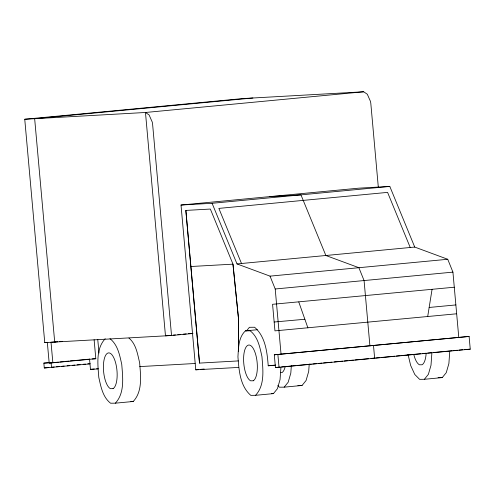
<?xml version="1.0" encoding="UTF-8"?>
<svg xmlns="http://www.w3.org/2000/svg" width="495" height="495" viewBox="0 0 495 495"><rect width="100%" height="100%" fill="white"/><g stroke="black" fill="none" stroke-linecap="round" stroke-linejoin="round"><path stroke-width="0.74" d="M238.411 351.005L238.522 318.978L232.984 264.157L210.35 209.051L185.829 210.424L199.497 363.101L238.398 360.917M238.435 351.005L238.541 318.978L232.959 264.157L190.897 266.514M280.9 367.698L280.059 379.566L277.435 388.668L273.426 393.618L255.544 395.313L250.767 395.357C239.939 385.945 238.992 370.149 237.934 356.777C238.541 347.855 238.367 337.46 245.409 330.858L257.332 329.732M291.338 365.694L290.812 373.106L288.189 382.208L284.186 387.158L279.409 387.201L277.8 385.58M309.226 363.992L308.701 371.411L306.071 380.513L302.068 385.463L284.186 387.158M431.85 353.374L431.003 365.242L428.379 374.344L424.376 379.294L419.599 379.337L414.779 374.468L410.646 365.428L408.01 354.333M449.732 351.679L448.891 363.547L446.267 372.648L442.258 377.598L424.376 379.294M427.699 316.534L432.067 289.328M105.218 338.722C95.64 348.944 97.818 364.642 98.808 377.475C100.887 386.657 102.706 397.07 110.571 403.221L115.347 403.178L133.235 401.482C142.814 391.26 140.63 375.563 139.639 362.73C137.536 354.111 136.162 344.093 128.948 338.066M115.347 403.178C124.926 392.956 122.748 377.258 121.758 364.431C119.685 355.243 117.859 344.836 109.995 338.679M246.541 330.864L249.431 327.294L254.603 327.245C265.487 336.625 267.17 352.292 268.228 365.805M255.544 395.313C265.122 385.091 262.938 369.394 261.948 356.561C259.875 347.379 258.05 336.971 250.185 330.815L245.409 330.858M193.007 333.469L171.53 335.505L44.754 342.614L24.75 119.252L242.965 98.555L363.683 91.779L367.321 94.254L370.464 101.388L370.792 103.177L378.341 187.475M252.914 97.991L34.656 118.701L54.704 342.057L57.773 341.767M363.683 91.779L145.468 112.483L24.75 119.252M238.565 367.42L195.772 369.821L181.015 205.035L358.733 188.174L389.812 186.429L414.73 247.067L447.746 259.275L452.931 272.126L458.766 337.287M181.015 205.035L212.095 203.29L389.812 186.429M212.095 203.29L237.006 263.928L414.73 247.067M237.006 263.928L270.022 276.136L447.746 259.275M270.022 276.136L275.214 288.987L452.931 272.126M454.28 287.218L272.572 304.301L274.954 330.87L456.662 313.787M44.754 342.614L47.823 342.323M55.626 341.828L51.022 342.262L52.86 362.792L95.813 358.72L94.112 339.712M59.456 341.463L60.99 341.321M59.264 341.624L62.376 341.327M304.864 319.256L274.162 322.016M429.153 307.463L455.87 304.932M170.843 335.332L165.472 335.845L145.468 112.483L149.113 114.951L152.25 122.086L152.578 123.88L171.53 335.505M173.145 335.115L175.447 334.898M177.748 334.682L180.811 334.391M183.113 334.168L186.182 333.877M188.484 333.661L191.553 333.37M89.979 363.912L44.29 367.971L43.851 363.126L49.197 362.618M47.334 342.472L49.178 363.002L58.379 362.123M59.914 361.981L63.75 361.616M64.932 361.406L69.121 361.109M70.315 360.892L84.459 359.655M85.697 359.432L89.83 359.141M44.29 367.971L48.869 367.531M51.919 367.247L54.209 367.024M56.498 366.807L59.548 366.523M61.838 366.3L64.127 366.083M67.178 365.799L69.467 365.576M72.524 365.291L74.813 365.075M77.102 364.852L80.153 364.568M83.203 364.277L85.493 364.06M87.782 363.844L90.071 363.627M89.546 359.067L90.467 369.363L94.285 369.004M96.575 368.787L98.097 368.639M274.298 354.791L469.111 336.445L470.25 349.161L279.031 367.302L275.437 367.507L274.298 354.791L469.111 336.445M195.772 369.821L198.823 369.53M200.351 369.388L204.169 369.022M275.709 365.044L268.222 365.756L275.121 365.372M275.437 367.507L280.015 367.073M281.544 366.925L285.355 366.566M286.883 366.418L296.041 365.551M297.569 365.403L311.299 364.103M312.828 363.955L316.645 363.596M318.167 363.454L321.985 363.089M323.513 362.946L331.904 362.148M334.205 361.932L342.651 361.127M344.186 360.985L348.022 360.62M349.557 360.471L353.393 360.106M354.927 359.964L368.744 358.652M374.115 358.145L371.046 358.436L374.641 358.232L373.502 345.516L369.907 345.72L364.072 280.554L358.881 267.702L325.865 255.5L300.954 194.863L269.874 196.602M375.649 357.996L379.486 357.631M381.02 357.489L394.837 356.177M396.371 356.035L400.207 355.67M401.742 355.521L420.868 353.708M422.396 353.566L426.207 353.201M427.736 353.059L431.553 352.694M433.075 352.551L452.158 350.738M453.68 350.596L457.498 350.231M459.026 350.089L462.837 349.724M464.366 349.581L470.25 349.161M92.132 358.925L95.813 358.72M43.851 363.126L51.09 362.717L51.523 367.562M49.178 363.002L52.86 362.792M90.467 369.363L98.121 368.936M139.695 366.603L195.104 363.491M280.591 372.642L281.903 372.636A18.129 6.701 84.6 0 0 285.225 366.529M438.081 377.636L442.258 377.598M297.891 385.5L302.068 385.463M271.637 393.63L273.426 393.618M130.847 401.501L133.235 401.482M410.225 247.494L387.585 192.388L218.864 208.395L241.504 263.501M298.776 301.975L307.909 327.9M275.214 288.987L281.049 354.148M277.893 354.587L279.031 367.302M185.873 210.424L199.541 363.101M97.75 339.49L99.006 353.015M413.758 354.401A18.129 6.701 84.6 0 0 419.469 364.79L422.093 364.765A18.129 6.701 84.6 0 0 426.121 353.554M253.261 380.785L250.637 380.81A18.129 6.701 84.6 0 1 244.054 353.102A18.129 6.701 84.6 0 1 255.234 353.003A18.129 6.701 84.6 0 1 253.261 380.785M113.064 388.649L110.441 388.674A18.129 6.701 84.6 0 1 103.857 360.966A18.129 6.701 84.6 0 1 115.038 360.867A18.129 6.701 84.6 0 1 113.064 388.649"/></g></svg>
